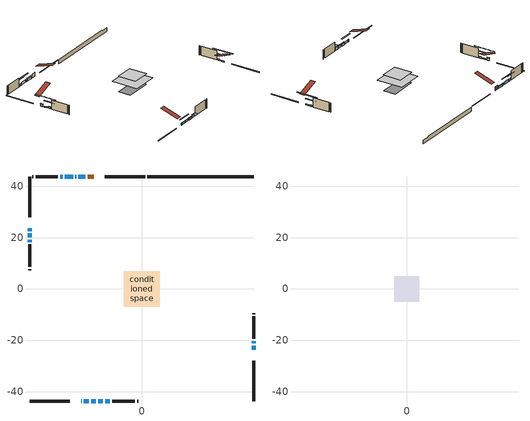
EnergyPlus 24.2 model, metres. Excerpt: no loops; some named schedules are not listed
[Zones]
conditioned space
 floor adiabatic (AdiabaticFloorConstruction): -6.94,-6.94 -6.94,6.94 6.94,6.94 6.94,-6.94 z3.05
 floor foundation (Slab1 construction): -7.02,-3.34 -7.02,3.34 7.02,3.34 7.02,-3.34 z-1.52
 wall outside (RimJoist1 construction): 1.3,43.68 -14.34,43.68 / -43.68,-43.68 -28.05,-43.68 / -43.68,43.68 -43.68,28.05 / 43.68,-43.68 43.68,-28.05 z0.61:0.91
 wall outside (AdiabaticWallConstruction 1): -18.71,43.68 -21.04,43.68 z0.61:2.64
 wall outside (AdiabaticWallConstruction): -23.67,-43.68 -23.46,-43.68 / -25.64,43.68 -25.85,43.68 z0.61:1.83; -21.97,43.68 -24.72,43.68 / -22.53,-43.68 -20.65,-43.68 / -19.73,-43.68 -17.95,-43.68 / -17.02,-43.68 -15.14,-43.68 / -30.91,43.68 -31.82,43.68 / -43.68,19.21 -43.68,18.29 z0.61:1.68; -43.68,23.67 -43.68,22.59 z0.61:1.87; 43.68,-23.67 43.68,-22.14 / -43.68,21.66 -43.68,20.14 z0.61:1.17; -26.78,43.68 -29.98,43.68 z0.61:1.96; -14.21,-43.68 -12.38,-43.68 z0.61:2.16; 43.68,-21.21 43.68,-20.3 z0.61:1.43
 wall outside (Wall1 construction): -32.75,43.68 -41.43,43.68 / -11.46,-43.68 -2.78,-43.68 / -43.68,17.36 -43.68,8.69 / 43.68,-19.37 43.68,-10.69 z0.61:5.49
 wall outside (Wall3 construction): -42.36,43.68 -42.75,43.68 / -1.85,-43.68 -1.45,-43.68 / -43.68,7.76 -43.68,7.36 / 43.68,-9.76 43.68,-9.37 z0.61:5.49
 wall foundation (FoundationWall1 construction): 2.23,43.68,-1.52 2.23,43.68,0.61 39.54,43.68,0.61 39.54,43.68,0.2 43.68,43.68,0.2 43.68,43.68,-1.52
 window (WindowConstruction 10): -23.67,-43.68 -23.46,-43.68 z0.61:1.83
 window (WindowConstruction 5): -21.97,43.68 -24.71,43.68 z0.61:1.68
 window (WindowConstruction 6): -22.53,-43.68 -20.66,-43.68 z0.61:1.68
 window (WindowConstruction 7): -19.73,-43.68 -17.95,-43.68 z0.61:1.68
 window (WindowConstruction 8): -17.02,-43.68 -15.14,-43.68 z0.61:1.68
 window (WindowConstruction 9): -43.68,23.67 -43.68,22.59 z0.61:1.87
 window (WindowConstruction 12): 43.68,-23.67 43.68,-22.14 z0.61:1.17
 window (WindowConstruction 11): -25.64,43.68 -25.85,43.68 z0.61:1.83
 window (WindowConstruction 13): -43.68,21.66 -43.68,20.14 z0.61:1.17
 window (WindowConstruction): -26.78,43.68 -29.98,43.68 z0.61:1.96
 window (WindowConstruction 1): -30.91,43.68 -31.82,43.68 z0.61:1.68
 window (WindowConstruction 2): -14.21,-43.68 -12.38,-43.68 z0.61:2.16
 window (WindowConstruction 3): -43.68,19.21 -43.68,18.29 z0.61:1.68
 window (WindowConstruction 4): 43.68,-21.21 43.68,-20.3 z0.61:1.42
 door (Door): -18.71,43.68 -21.04,43.68 z0.61:2.64
 ceiling adiabatic (AdiabaticFloorConstruction): 6.94,-6.94 6.94,6.94 -6.94,6.94 -6.94,-6.94 z3.05
attic - vented
 floor to conditioned space (Floor1 construction Reversed): -4.91,-4.91 -4.91,4.91 4.91,4.91 4.91,-4.91 z5.49
 roof outside (Roof1 construction): -17.78,43.68,5.49 -17.78,34.12,8.68 -15.26,34.12,8.68 -15.26,43.68,5.49; -24.6,-43.68,5.49 -24.6,-34.12,8.68 -27.12,-34.12,8.68 -27.12,-43.68,5.49; -43.68,24.6,5.49 -34.12,24.6,8.68 -34.12,27.12,8.68 -43.68,27.12,5.49; 43.68,-24.6,5.49 34.12,-24.6,8.68 34.12,-27.12,8.68 43.68,-27.12,5.49
shading: -24.92,43.68 -21.77,43.68 -21.77,44.09 -24.92,44.09 z1.88; -18.08,-43.68 -25.11,-43.68 -25.11,-44.09 -18.08,-44.09 z4.26; -17.75,-43.68 -19.93,-43.68 -19.93,-44.09 -17.75,-44.09 z1.88; -14.94,-43.68 -17.22,-43.68 -17.22,-44.09 -14.94,-44.09 z1.88; -43.68,22.39 -43.68,23.87 -44.09,23.87 -44.09,22.39 z2.07; 43.68,-17.12 43.68,-28.69 44.09,-28.69 44.09,-17.12 z6.19; -43.68,15.12 -43.68,26.68 -44.09,26.68 -44.09,15.12 z6.19; -32.56,43.68 -24.2,43.68 -24.2,44.09 -32.56,44.09 z4.54; -34.4,43.68 -28.33,43.68 -28.33,44.09 -34.4,44.09 z4.26; -12.09,-43.68 -14.51,-43.68 -14.51,-45.51 -12.09,-45.51 z2.46; -43.68,15.71 -43.68,21.79 -44.09,21.79 -44.09,15.71 z4.26; 43.68,-17.72 43.68,-23.79 44.09,-23.79 44.09,-17.72 z4
[Building]
Building 1: Terrain=Suburbs
[Site:Location]
Toronto City Centre_ON: Latitude {deg}=43.63; Longitude {deg}=-79.39; Time Zone {hr}=-5; Elevation {m}=77; Keep Site Location Information=Yes
[Site:GroundTemperature:Shallow]
5.01852, 3.26908, 3.12898, 3.95918, 7.29196, 10.6092, 13.4851, 15.3069, 15.4617, 13.9799, 11.1774, 7.9619
[Site:WaterMainsTemperature]
Calculation Method=Schedule; Temperature Schedule=mains temperature schedule
[Material] Roughness=Rough; Thermal Absorptance=0.9
Name | Thickness {m} | Conductivity {W/m-K} | Density {kg/m3} | Specific Heat {J/kg-K} | Solar Absorptance | Visible Absorptance
asphalt or fiberglass shingles | 0.00635 | 0.162714 | 1121.4 | 1465.45 | 0.4 | 0.4
ceiling loosefill ins | 0.0846667 | 0.0480833 | 16.02 | 1046.75 | 0.7 | 0.7
ceiling stud and cavity | 0.1397 | 0.0790211 | 65.682 | 1177.47 | 0.7 | 0.7
concrete 4.0 in. | 0.1016 | 1.803125 | 2242.8 | 837.4 | 0.7 | 0.7
concrete 8.0 in. | 0.2032 | 1.803125 | 2242.8 | 837.4 | 0.7 | 0.7
door material | 0.04445 | 0.053851 | 512.64 | 1214.23 | 0.7 | 0.7
exterior vertical ins | 0.0369022 | 0.029427 | 32.04 | 1214.23 | 0.7 | 0.7
floor covering | 0.0127 | 0.0433444 | 54.468 | 1339.84 | 0.6 | 0.6
floor rigid ins; wall rigid ins | 0.512978 | 0.029427 | 32.04 | 1214.23 | 0.7 | 0.7
floor stud and cavity | 0.1397 | 1.75129 | 37.0049 | 1207.88 | 0.7 | 0.7
furniture material conditioned space 1 | 0.1524 | 0.115458 | 640.8 | 1214.23 | 0.6 | 0.6
gypsum board | 0.0127 | 0.160291 | 801 | 837.4 | 0.6 | 0.6
gypsum board 1 | 0.0127 | 0.160291 | 801 | 837.4 | 0.7 | 0.7
osb sheathing 0.5 in. | 0.0127 | 0.115458 | 512.64 | 1214.23 | 0.7 | 0.7
osb sheathing 0.75 in. | 0.01905 | 0.115458 | 512.64 | 1214.23 | 0.7 | 0.7
osb sheathing 2.0 in. | 0.0508 | 0.115458 | 512.64 | 1214.23 | 0.7 | 0.7
rim joist rigid ins | 0.051816 | 0.029427 | 32.04 | 1214.23 | 0.7 | 0.7
rim joist stud and cavity | 0.0508 | 0.308293 | 125.044 | 1163.47 | 0.6 | 0.6
wall stud and cavity | 0.1397 | 0.0839559 | 139.0536 | 1170.24 | 0.7 | 0.7
wall stud and cavity 1 | 0.1397 | 0.0988026 | 139.0536 | 1170.24 | 0.7 | 0.7
wall stud and cavity 2 | 0.0889 | 0.380278 | 52.3479 | 1209.89 | 0.7 | 0.7
wall stud and cavity 3 | 0.0889 | 0.391764 | 83.0341 | 1211.67 | 0.7 | 0.7
wood siding | 0.0254 | 0.102417 | 544.68 | 1172.36 | 0.4 | 0.4
wood siding 1; wood siding 2; wood siding 3 | 0.0254 | 0.102417 | 544.68 | 1172.36 | 0.7 | 0.7
[WindowMaterial:SimpleGlazingSystem]
Name | U-Factor {W/m2-K} | Solar Heat Gain Coefficient
WindowMaterial | 2.92303 | 0.66
WindowMaterial 1 | 2.94177 | 0.64
WindowMaterial 2 | 2.89351 | 0.69
WindowMaterial 3 | 2.95767 | 0.63
WindowMaterial 4 | 2.94007 | 0.65
WindowMaterial 5 | 2.912814 | 0.67
WindowMaterial 6 | 2.92587 | 0.66
WindowMaterial 7 | 6.93965 | 0.69
WindowMaterial 8 | 2.99458 | 0.59
[Construction]
AdiabaticFloorConstruction: floor stud and cavity, floor rigid ins, osb sheathing 0.75 in., floor covering
AdiabaticWallConstruction: wood siding 2, wall rigid ins, wall stud and cavity 2, gypsum board
AdiabaticWallConstruction 1: wood siding 3, wall rigid ins, wall stud and cavity 2, gypsum board
Door: door material
Floor1 construction Reversed: gypsum board, ceiling stud and cavity, ceiling loosefill ins
FoundationWall1 construction: concrete 8.0 in., gypsum board 1
furniture construction conditioned space 1: furniture material conditioned space 1
PartitionWallConstruction: gypsum board, wall stud and cavity 3, gypsum board
RimJoist1 construction: wood siding 1, rim joist rigid ins, osb sheathing 2.0 in., rim joist stud and cavity
Roof1 construction: asphalt or fiberglass shingles
Slab1 construction: concrete 4.0 in.
Wall1 construction: wood siding, osb sheathing 0.5 in., wall stud and cavity, gypsum board
Wall3 construction: wood siding, osb sheathing 0.5 in., wall stud and cavity 1, gypsum board
WindowConstruction: WindowMaterial
WindowConstruction 1; WindowConstruction 3; WindowConstruction 5: WindowMaterial 1
WindowConstruction 10; WindowConstruction 11: WindowMaterial 7
WindowConstruction 12; WindowConstruction 13: WindowMaterial 8
WindowConstruction 2: WindowMaterial 2
WindowConstruction 4: WindowMaterial 3
WindowConstruction 6; WindowConstruction 8: WindowMaterial 4
WindowConstruction 7: WindowMaterial 5
WindowConstruction 9: WindowMaterial 6
[Zone] Multiplier=1; Part of Total Floor Area=Yes
Name | Volume {m3}
attic - vented | 49.9232
conditioned space | 711.1
[Space]
Name | Zone | Volume {m3}
attic - vented 1 | attic - vented | 49.9232
conditioned space 1 | conditioned space | 711.1
[ZoneInfiltration:EffectiveLeakageArea]
infil attic - vented 1: Zone or Space=attic - vented 1; Schedule=Always On Discrete; Effective Air Leakage Area {cm2}=4061.05; Stack Coefficient=0.000221725; Wind Coefficient=1.00607e-05
[ZoneMixing]
whole house fan mix: Zone or Space=attic - vented; Schedule=Always On Continuous; Design Flow Rate Calculation Method=Flow/Zone; Design Flow Rate {m3/s}=0; Source Zone or Space=conditioned space
[SurfaceProperty:ExposedFoundationPerimeter]
Slab1: Exposed Perimeter Calculation Method=TotalExposedPerimeter; Total Exposed Perimeter {m}=41.452
[InternalMass] Zone or ZoneList=conditioned space; Space or SpaceList=conditioned space 1
Name | Construction | Surface Area {m2}
furniture mass conditioned space 1 | furniture construction conditioned space 1 | 114.692
partition wall mass | PartitionWallConstruction | 286.73
[Lights]
interior lighting: Zone or ZoneList or Space or SpaceList=conditioned space 1; Schedule=interior lighting schedule; Design Level Calculation Method=LightingLevel; Lighting Level {W}=343.2; Return Air Fraction=0; Fraction Radiant=0.6; Fraction Visible=0.2; Fraction Replaceable=1
[People]
occupants: Zone or ZoneList or Space or SpaceList=conditioned space 1; Number of People Schedule=occupants schedule; Number of People Calculation Method=People; Number of People=3; Fraction Radiant=0.314171; Sensible Heat Fraction=0.56303; Activity Level Schedule=occupants activity schedule; Carbon Dioxide Generation Rate {m3/s-W}=0; Enable ASHRAE 55 Comfort Warnings=No; Mean Radiant Temperature Calculation Type=EnclosureAveraged
[ElectricEquipment] Zone or ZoneList or Space or SpaceList=conditioned space 1; Design Level Calculation Method=EquipmentLevel
Name | Schedule | Design Level {W} | Fraction Latent | Fraction Radiant | Fraction Lost
clothes dryer | clothes dryer schedule | 140.772 | 0.015 | 0.081 | 0.85
clothes washer | clothes washer schedule | 32.1985 | 0.03 | 0.162 | 0.7
cooking range | cooking range schedule | 215.147 | 0.08 | 0.432 | 0.2
dishwasher | dishwasher schedule | 66.8632 | 0.3 | 0.18 | 0.4
fridge | fridge schedule | 72.9452 | 0 | 0.6 | 0
mech vent bath fan 0 | mech vent bath fan 0 schedule | 50.2 | 0 | 0 | 1
mech vent bath fan 1 | mech vent bath fan 1 schedule | 50.2 | 0 | 0 | 1
mech vent bath fan 2 | mech vent bath fan 2 schedule | 50.2 | 0 | 0 | 1
mech vent house fan | mech vent house fan schedule | 0 | 0 | 0 | 1
mech vent house fan cfis | mech vent house fan cfis schedule | 0 | 0 | 0 | 0
mech vent range fan 0 | mech vent range fan 0 schedule | 57 | 0 | 0 | 1
misc plug loads | misc plug loads schedule | 494.7 | 0.045 | 0.513 | 0.1
whole house fan | Always On Discrete | 0 | 0 | 0 | 1
[OtherEquipment] Zone or ZoneList or Space or SpaceList=conditioned space 1; Design Level Calculation Method=EquipmentLevel
Name | Fuel Type | Schedule | Design Level {W} | Fraction Latent | Fraction Radiant | Fraction Lost
clothes dryer 1 | Electricity | clothes dryer schedule | 0 | 0.015 | 0.081 | 0.85
cooking range 1 | Electricity | cooking range schedule | 0 | 0.08 | 0.432 | 0.2
general water use latent | None | general water use schedule | 62.594 | 1 | 0 | 0
general water use sensible | None | general water use schedule | -61.6891 | 0 | 0.6 | 0
mech vent house fan latent load | None | Always On Discrete | 0 | 1 | 0 | 0
mech vent house fan sensible load | None | Always On Discrete | 0 | 0 | 0 | 0
water heater energy adjustment1 | NaturalGas | Always On Discrete | 0.01 | 0 | 0 | 1
[ZoneInfiltration:DesignFlowRate] Zone or ZoneList or Space or SpaceList=conditioned space 1; Schedule=Always On Discrete; Design Flow Rate Calculation Method=Flow/Zone; Design Flow Rate {m3/s}=0
infil flow; natural vent flow; whole house fan flow
[AvailabilityManager:Scheduled]
central ac and furnace airloop Availability Manager: Schedule=Always On Discrete
[Foundation:Kiva]
Foundation Kiva 1: Initial Indoor Air Temperature {C}=18; Wall Height Above Grade {m}=0.609996; Wall Depth Below Slab {m}=0.2032; Custom Block Material Name 1=exterior vertical ins; Custom Block Depth 1 {m}=2.13; Custom Block X Position 1 {m}=0.2159; Custom Block Z Position 1 {m}=0
[Foundation:Kiva:Settings]
Soil Conductivity {W/m-K}=0.849921; Soil Density {kg/m3}=1842.3; Soil Specific Heat {J/kg-K}=418.7; Ground Solar Absorptivity=0.9; Ground Thermal Absorptivity=0.9; Ground Surface Roughness {m}=0.03; Far-Field Width {m}=40; Deep-Ground Boundary Condition=ZeroFlux; Deep-Ground Depth {m}=40; Minimum Cell Dimension {m}=0.2; Maximum Cell Growth Coefficient=3; Simulation Timestep=Timestep
[Exterior:Lights]
exterior lighting: Schedule=exterior lighting schedule; Design Level {W}=75.6
[EnergyManagementSystem:GlobalVariable]
central_ac_and_furnace_airloop_Fan_RTF
infil_program_Qfan
infil_program_Qinf
natural_vent_program_Qnv
natural_vent_program_Qwhf
[EnergyManagementSystem:Sensor]
Name | Output:Variable or Output:Meter Index Key | Output:Variable or Output:Meter
airflow_gain | infil flow | Infiltration Sensible Heat Gain Energy
airflow_gain_1 | natural vent flow | Infiltration Sensible Heat Gain Energy
airflow_gain_2 | whole house fan flow | Infiltration Sensible Heat Gain Energy
airflow_loss | infil flow | Infiltration Sensible Heat Loss Energy
airflow_loss_1 | natural vent flow | Infiltration Sensible Heat Loss Energy
airflow_loss_2 | whole house fan flow | Infiltration Sensible Heat Loss Energy
clg_load_cond |  | Cooling:EnergyTransfer:Zone:CONDITIONED SPACE
clg_sp_s; clg_sp_s_1 | cooling setpoint | Schedule Value
clothes_dryer_exhaust_0_sch_s | clothes dryer exhaust 0 schedule | Schedule Value
cool_season | cooling season schedule | Schedule Value
htg_load_cond |  | Heating:EnergyTransfer:Zone:CONDITIONED SPACE
htg_sp_s; htg_sp_s_1 | heating setpoint | Schedule Value
ig_ee_conv | clothes dryer | Electric Equipment Convective Heating Energy
ig_ee_conv_2 | cooking range | Electric Equipment Convective Heating Energy
ig_ee_conv_4 | fridge | Electric Equipment Convective Heating Energy
ig_ee_conv_5 | misc plug loads | Electric Equipment Convective Heating Energy
ig_ee_conv_6 | whole house fan | Electric Equipment Convective Heating Energy
ig_ee_rad | clothes dryer | Electric Equipment Radiant Heating Energy
ig_ee_rad_2 | cooking range | Electric Equipment Radiant Heating Energy
ig_ee_rad_4 | fridge | Electric Equipment Radiant Heating Energy
ig_ee_rad_5 | misc plug loads | Electric Equipment Radiant Heating Energy
ig_ee_rad_6 | whole house fan | Electric Equipment Radiant Heating Energy
ig_lgt_conv | interior lighting | Lights Convective Heating Energy
ig_lgt_rad | interior lighting | Lights Radiant Heating Energy
ig_lgt_vis | interior lighting | Lights Visible Radiation Heating Energy
ig_oe_conv | clothes dryer 1 | Other Equipment Convective Heating Energy
ig_oe_conv_1 | cooking range 1 | Other Equipment Convective Heating Energy
ig_oe_conv_2 | general water use latent | Other Equipment Convective Heating Energy
ig_oe_conv_3 | general water use sensible | Other Equipment Convective Heating Energy
ig_oe_conv_4 | water heater energy adjustment1 | Other Equipment Convective Heating Energy
ig_oe_rad | clothes dryer 1 | Other Equipment Radiant Heating Energy
ig_oe_rad_1 | cooking range 1 | Other Equipment Radiant Heating Energy
ig_oe_rad_2 | general water use latent | Other Equipment Radiant Heating Energy
ig_oe_rad_3 | general water use sensible | Other Equipment Radiant Heating Energy
ig_oe_rad_4 | water heater energy adjustment1 | Other Equipment Radiant Heating Energy
ig_ppl_conv | occupants | People Convective Heating Energy
ig_ppl_rad | occupants | People Radiant Heating Energy
im_conv | furniture mass conditioned space 1 | Surface Inside Face Convection Heat Gain Energy
im_conv_1 | partition wall mass | Surface Inside Face Convection Heat Gain Energy
im_ig | furniture mass conditioned space 1 | Surface Inside Face Internal Gains Radiation Heat Gain Energy
im_ig_1 | partition wall mass | Surface Inside Face Internal Gains Radiation Heat Gain Energy
im_lgt | furniture mass conditioned space 1 | Surface Inside Face Lights Radiation Heat Gain Energy
im_lgt_1 | partition wall mass | Surface Inside Face Lights Radiation Heat Gain Energy
im_sol | furniture mass conditioned space 1 | Surface Inside Face Solar Radiation Heat Gain Energy
im_sol_1 | partition wall mass | Surface Inside Face Solar Radiation Heat Gain Energy
im_surf | furniture mass conditioned space 1 | Surface Inside Face Net Surface Thermal Radiation Heat Gain Energy
im_surf_1 | partition wall mass | Surface Inside Face Net Surface Thermal Radiation Heat Gain Energy
mech_vent_bath_fan_0_sch_s | mech vent bath fan 0 schedule | Schedule Value
mech_vent_bath_fan_1_sch_s | mech vent bath fan 1 schedule | Schedule Value
mech_vent_bath_fan_2_sch_s | mech vent bath fan 2 schedule | Schedule Value
mech_vent_range_fan_0_sch_s | mech vent range fan 0 schedule | Schedule Value
mv_conv | mech vent bath fan 0 | Electric Equipment Convective Heating Energy
mv_conv_1 | mech vent bath fan 1 | Electric Equipment Convective Heating Energy
mv_conv_2 | mech vent bath fan 2 | Electric Equipment Convective Heating Energy
mv_conv_3 | mech vent house fan | Electric Equipment Convective Heating Energy
mv_conv_4 | mech vent house fan cfis | Electric Equipment Convective Heating Energy
mv_conv_5 | mech vent range fan 0 | Electric Equipment Convective Heating Energy
mv_conv_6 | mech vent house fan latent load | Other Equipment Convective Heating Energy
mv_conv_7 | mech vent house fan sensible load | Other Equipment Convective Heating Energy
mv_rad | mech vent bath fan 0 | Electric Equipment Radiant Heating Energy
mv_rad_1 | mech vent bath fan 1 | Electric Equipment Radiant Heating Energy
mv_rad_2 | mech vent bath fan 2 | Electric Equipment Radiant Heating Energy
mv_rad_3 | mech vent house fan | Electric Equipment Radiant Heating Energy
mv_rad_4 | mech vent house fan cfis | Electric Equipment Radiant Heating Energy
mv_rad_5 | mech vent range fan 0 | Electric Equipment Radiant Heating Energy
mv_rad_6 | mech vent house fan latent load | Other Equipment Radiant Heating Energy
mv_rad_7 | mech vent house fan sensible load | Other Equipment Radiant Heating Energy
natural_vent_s | natural vent schedule | Schedule Value
out_pb_s |  | Site Outdoor Air Barometric Pressure
out_wt_s |  | Site Outdoor Air Humidity Ratio
site_vw_s |  | Site Wind Speed
ss_back_out | Window1 | Surface Window Shortwave from Zone Back Out Window Heat Transfer Rate
ss_back_out_1 | Window10 | Surface Window Shortwave from Zone Back Out Window Heat Transfer Rate
ss_back_out_10 | Window6 | Surface Window Shortwave from Zone Back Out Window Heat Transfer Rate
ss_back_out_11 | Window7 | Surface Window Shortwave from Zone Back Out Window Heat Transfer Rate
ss_back_out_12 | Window8 | Surface Window Shortwave from Zone Back Out Window Heat Transfer Rate
ss_back_out_13 | Window9 | Surface Window Shortwave from Zone Back Out Window Heat Transfer Rate
ss_back_out_2 | Window13 | Surface Window Shortwave from Zone Back Out Window Heat Transfer Rate
ss_back_out_3 | Window15 | Surface Window Shortwave from Zone Back Out Window Heat Transfer Rate
ss_back_out_4 | Window16 | Surface Window Shortwave from Zone Back Out Window Heat Transfer Rate
ss_back_out_5 | Window18 | Surface Window Shortwave from Zone Back Out Window Heat Transfer Rate
ss_back_out_6 | Window19 | Surface Window Shortwave from Zone Back Out Window Heat Transfer Rate
ss_back_out_7 | Window2 | Surface Window Shortwave from Zone Back Out Window Heat Transfer Rate
ss_back_out_8 | Window21 | Surface Window Shortwave from Zone Back Out Window Heat Transfer Rate
ss_back_out_9 | Window3 | Surface Window Shortwave from Zone Back Out Window Heat Transfer Rate
ss_conv | Door1 | Surface Inside Face Convection Heat Gain Energy
ss_conv_1 | Window1 | Surface Inside Face Convection Heat Gain Energy
ss_conv_10 | Window3 | Surface Inside Face Convection Heat Gain Energy
ss_conv_11 | Window6 | Surface Inside Face Convection Heat Gain Energy
ss_conv_12 | Window7 | Surface Inside Face Convection Heat Gain Energy
ss_conv_13 | Window8 | Surface Inside Face Convection Heat Gain Energy
ss_conv_14 | Window9 | Surface Inside Face Convection Heat Gain Energy
ss_conv_2 | Window10 | Surface Inside Face Convection Heat Gain Energy
ss_conv_3 | Window13 | Surface Inside Face Convection Heat Gain Energy
ss_conv_4 | Window15 | Surface Inside Face Convection Heat Gain Energy
ss_conv_5 | Window16 | Surface Inside Face Convection Heat Gain Energy
ss_conv_6 | Window18 | Surface Inside Face Convection Heat Gain Energy
ss_conv_7 | Window19 | Surface Inside Face Convection Heat Gain Energy
ss_conv_8 | Window2 | Surface Inside Face Convection Heat Gain Energy
ss_conv_9 | Window21 | Surface Inside Face Convection Heat Gain Energy
ss_ig | Door1 | Surface Inside Face Internal Gains Radiation Heat Gain Energy
ss_ig_1 | Window1 | Surface Inside Face Internal Gains Radiation Heat Gain Energy
ss_ig_10 | Window3 | Surface Inside Face Internal Gains Radiation Heat Gain Energy
ss_ig_11 | Window6 | Surface Inside Face Internal Gains Radiation Heat Gain Energy
ss_ig_12 | Window7 | Surface Inside Face Internal Gains Radiation Heat Gain Energy
ss_ig_13 | Window8 | Surface Inside Face Internal Gains Radiation Heat Gain Energy
ss_ig_14 | Window9 | Surface Inside Face Internal Gains Radiation Heat Gain Energy
ss_ig_2 | Window10 | Surface Inside Face Internal Gains Radiation Heat Gain Energy
ss_ig_3 | Window13 | Surface Inside Face Internal Gains Radiation Heat Gain Energy
ss_ig_4 | Window15 | Surface Inside Face Internal Gains Radiation Heat Gain Energy
ss_ig_5 | Window16 | Surface Inside Face Internal Gains Radiation Heat Gain Energy
ss_ig_6 | Window18 | Surface Inside Face Internal Gains Radiation Heat Gain Energy
ss_ig_7 | Window19 | Surface Inside Face Internal Gains Radiation Heat Gain Energy
ss_ig_8 | Window2 | Surface Inside Face Internal Gains Radiation Heat Gain Energy
ss_ig_9 | Window21 | Surface Inside Face Internal Gains Radiation Heat Gain Energy
ss_lgt | Door1 | Surface Inside Face Lights Radiation Heat Gain Energy
ss_sol | Door1 | Surface Inside Face Solar Radiation Heat Gain Energy
ss_surf | Door1 | Surface Inside Face Net Surface Thermal Radiation Heat Gain Energy
ss_surf_1 | Window1 | Surface Inside Face Net Surface Thermal Radiation Heat Gain Energy
ss_surf_10 | Window3 | Surface Inside Face Net Surface Thermal Radiation Heat Gain Energy
ss_surf_11 | Window6 | Surface Inside Face Net Surface Thermal Radiation Heat Gain Energy
ss_surf_12 | Window7 | Surface Inside Face Net Surface Thermal Radiation Heat Gain Energy
ss_surf_13 | Window8 | Surface Inside Face Net Surface Thermal Radiation Heat Gain Energy
ss_surf_14 | Window9 | Surface Inside Face Net Surface Thermal Radiation Heat Gain Energy
ss_surf_2 | Window10 | Surface Inside Face Net Surface Thermal Radiation Heat Gain Energy
ss_surf_3 | Window13 | Surface Inside Face Net Surface Thermal Radiation Heat Gain Energy
ss_surf_4 | Window15 | Surface Inside Face Net Surface Thermal Radiation Heat Gain Energy
ss_surf_5 | Window16 | Surface Inside Face Net Surface Thermal Radiation Heat Gain Energy
ss_surf_6 | Window18 | Surface Inside Face Net Surface Thermal Radiation Heat Gain Energy
ss_surf_7 | Window19 | Surface Inside Face Net Surface Thermal Radiation Heat Gain Energy
ss_surf_8 | Window2 | Surface Inside Face Net Surface Thermal Radiation Heat Gain Energy
ss_surf_9 | Window21 | Surface Inside Face Net Surface Thermal Radiation Heat Gain Energy
ss_trans_in | Window1 | Surface Window Transmitted Solar Radiation Rate
ss_trans_in_1 | Window10 | Surface Window Transmitted Solar Radiation Rate
ss_trans_in_10 | Window6 | Surface Window Transmitted Solar Radiation Rate
ss_trans_in_11 | Window7 | Surface Window Transmitted Solar Radiation Rate
ss_trans_in_12 | Window8 | Surface Window Transmitted Solar Radiation Rate
ss_trans_in_13 | Window9 | Surface Window Transmitted Solar Radiation Rate
ss_trans_in_2 | Window13 | Surface Window Transmitted Solar Radiation Rate
ss_trans_in_3 | Window15 | Surface Window Transmitted Solar Radiation Rate
ss_trans_in_4 | Window16 | Surface Window Transmitted Solar Radiation Rate
ss_trans_in_5 | Window18 | Surface Window Transmitted Solar Radiation Rate
ss_trans_in_6 | Window19 | Surface Window Transmitted Solar Radiation Rate
ss_trans_in_7 | Window2 | Surface Window Transmitted Solar Radiation Rate
ss_trans_in_8 | Window21 | Surface Window Transmitted Solar Radiation Rate
ss_trans_in_9 | Window3 | Surface Window Transmitted Solar Radiation Rate
ss_trans_out | Window1 | Surface Inside Face Initial Transmitted Diffuse Transmitted Out Window Solar Radiation Rate
ss_trans_out_1 | Window10 | Surface Inside Face Initial Transmitted Diffuse Transmitted Out Window Solar Radiation Rate
ss_trans_out_10 | Window6 | Surface Inside Face Initial Transmitted Diffuse Transmitted Out Window Solar Radiation Rate
ss_trans_out_11 | Window7 | Surface Inside Face Initial Transmitted Diffuse Transmitted Out Window Solar Radiation Rate
ss_trans_out_12 | Window8 | Surface Inside Face Initial Transmitted Diffuse Transmitted Out Window Solar Radiation Rate
ss_trans_out_13 | Window9 | Surface Inside Face Initial Transmitted Diffuse Transmitted Out Window Solar Radiation Rate
ss_trans_out_2 | Window13 | Surface Inside Face Initial Transmitted Diffuse Transmitted Out Window Solar Radiation Rate
ss_trans_out_3 | Window15 | Surface Inside Face Initial Transmitted Diffuse Transmitted Out Window Solar Radiation Rate
ss_trans_out_4 | Window16 | Surface Inside Face Initial Transmitted Diffuse Transmitted Out Window Solar Radiation Rate
ss_trans_out_5 | Window18 | Surface Inside Face Initial Transmitted Diffuse Transmitted Out Window Solar Radiation Rate
